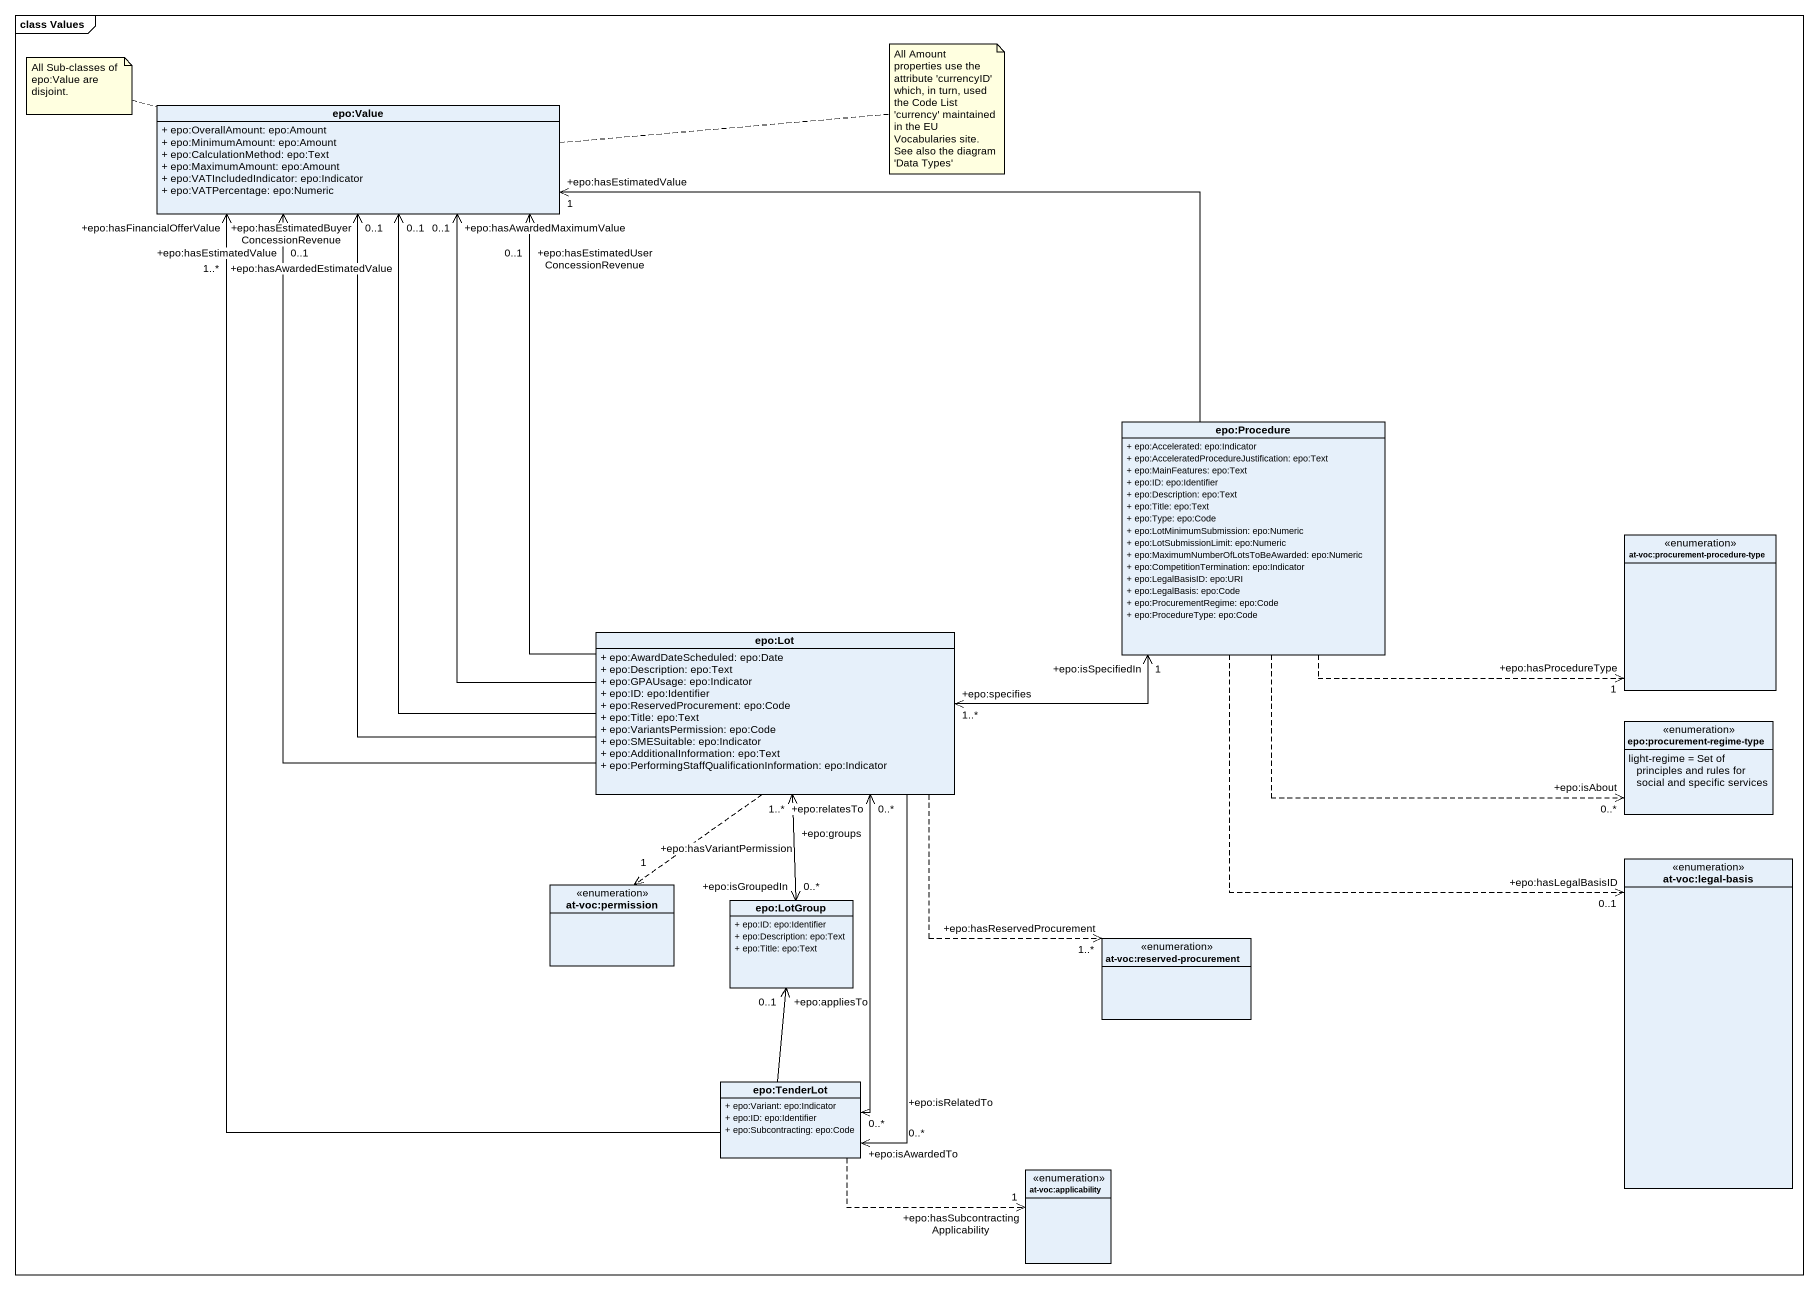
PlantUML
@startuml
mainframe class Values
hide circle
hide empty members
skinparam classAttributeIconSize 0
class "epo:Value" as epo_Value {
  + epo:OverallAmount: epo:Amount
  + epo:MinimumAmount: epo:Amount
  + epo:CalculationMethod: epo:Text
  + epo:MaximumAmount: epo:Amount
  + epo:VATIncludedIndicator: epo:Indicator
  + epo:VATPercentage: epo:Numeric
}
class "epo:Procedure" as epo_Procedure {
  + epo:Accelerated: epo:Indicator
  + epo:AcceleratedProcedureJustification: epo:Text
  + epo:MainFeatures: epo:Text
  + epo:ID: epo:Identifier
  + epo:Description: epo:Text
  + epo:Title: epo:Text
  + epo:Type: epo:Code
  + epo:LotMinimumSubmission: epo:Numeric
  + epo:LotSubmissionLimit: epo:Numeric
  + epo:MaximumNumberOfLotsToBeAwarded: epo:Numeric
  + epo:CompetitionTermination: epo:Indicator
  + epo:LegalBasisID: epo:URI
  + epo:LegalBasis: epo:Code
  + epo:ProcurementRegime: epo:Code
  + epo:ProcedureType: epo:Code
}
enum "at-voc:procurement-procedure-type" as at_voc_procurement
class "epo:Lot" as epo_Lot {
  + epo:AwardDateScheduled: epo:Date
  + epo:Description: epo:Text
  + epo:GPAUsage: epo:Indicator
  + epo:ID: epo:Identifier
  + epo:ReservedProcurement: epo:Code
  + epo:Title: epo:Text
  + epo:VariantsPermission: epo:Code
  + epo:SMESuitable: epo:Indicator
  + epo:AdditionalInformation: epo:Text
  + epo:PerformingStaffQualificationInformation: epo:Indicator
}
enum "epo:procurement-regime-type" as epo_procurement_regime_type {
  light-regime = Set of principles and rules for social and specific services
}
enum "at-voc:legal-basis" as at_voc_legal_basis
enum "at-voc:permission" as at_voc_permission
class "epo:LotGroup" as epo_LotGroup {
  + epo:ID: epo:Identifier
  + epo:Description: epo:Text
  + epo:Title: epo:Text
}
enum "at-voc:reserved-procurement" as at_voc_reserved_procurement
class "epo:TenderLot" as epo_TenderLot {
  + epo:Variant: epo:Indicator
  + epo:ID: epo:Identifier
  + epo:Subcontracting: epo:Code
}
enum "at-voc:applicability" as at_voc_applicability
epo_Procedure -left-> "+epo:hasEstimatedValue\n1" epo_Value
epo_Procedure .right.> "+epo:hasProcedureType\n1" at_voc_procurement
epo_Procedure "+epo:isSpecifiedIn\n1" <-left-> "+epo:specifies\n1..*" epo_Lot
epo_Procedure .right.> "+epo:isAbout\n0..*" epo_procurement_regime_type
epo_Procedure ..> "+epo:hasLegalBasisID\n0..1" at_voc_legal_basis
epo_Lot -up-> "+epo:hasAwardedMaximumValue\n0..1" epo_Value
epo_Lot -up-> "+epo:hasEstimatedBuyerConcessionRevenue\n0..1" epo_Value
epo_Lot -up-> "+epo:hasEstimatedUserConcessionRevenue\n0..1" epo_Value
epo_Lot -up-> "+epo:hasEstimatedValue\n0..1" epo_Value
epo_Lot -up-> "+epo:hasAwardedEstimatedValue\n0..1" epo_Value
epo_Lot ..> "+epo:hasVariantPermission\n1" at_voc_permission
epo_Lot "+epo:groups\n1..*" <--> "+epo:isGroupedIn\n0..*" epo_LotGroup
epo_Lot ..> "+epo:hasReservedProcurement\n1..*" at_voc_reserved_procurement
epo_Lot --> "+epo:isAwardedTo\n0..*" epo_TenderLot
epo_TenderLot -up-> "+epo:hasFinancialOfferValue\n1..*" epo_Value
epo_TenderLot "+epo:isRelatedTo\n0..*" <-up-> "+epo:relatesTo\n0..*" epo_Lot
epo_TenderLot -up-> "+epo:appliesTo\n0..1" epo_LotGroup
epo_TenderLot .right.> "+epo:hasSubcontractingApplicability\n1" at_voc_applicability
note left of epo_Value : All Sub-classes of epo:Value are disjoint.
note right of epo_Value
  All Amount properties use the attribute 'currencyID' which, in turn, used the Code List 'currency' maintained in the EU Vocabularies site.
  See also the diagram 'Data Types'
end note
@enduml
